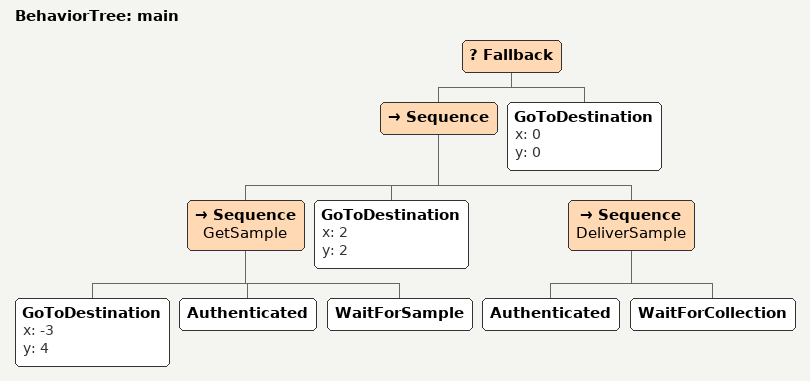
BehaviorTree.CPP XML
<?xml version="1.0" encoding="UTF-8"?>
<root BTCPP_format="4">
  <BehaviorTree ID="main">
    <Fallback>
      <Sequence>
        <Sequence name="GetSample">
          <GoToDestination x="-3"
                           y="4"/>
          <Authenticated/>
          <WaitForSample/>
        </Sequence>
        <GoToDestination x="2"
                         y="2"/>
        <Sequence name="DeliverSample">
          <Authenticated/>
          <WaitForCollection/>
        </Sequence>
      </Sequence>
      <GoToDestination x="0"
                       y="0"/>
    </Fallback>
  </BehaviorTree>

</root>
